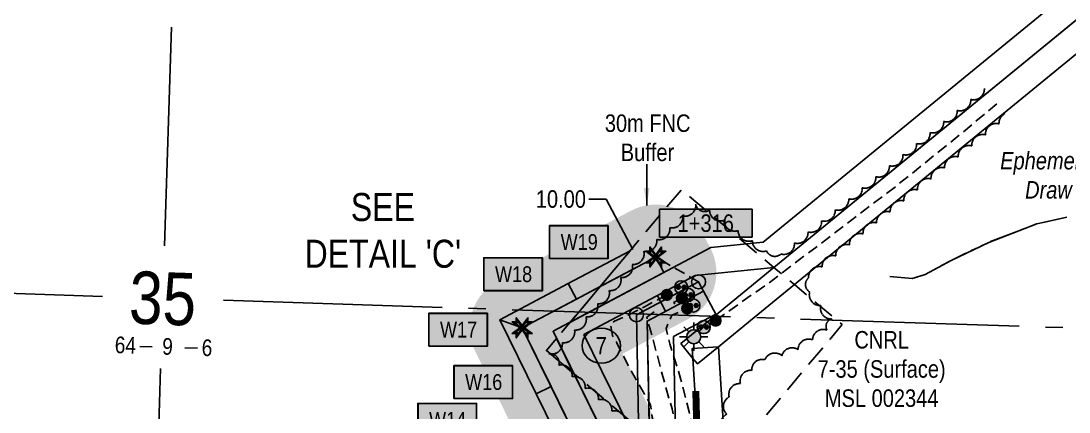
# Model space of a CAD drawing. Extents: x 351064 to 358960, y 6048061 to 6054858.
# Drawn here: x 354730 to 355329, y 6050491 to 6050714 of the extents above; entities that cross this region are included whole.
import ezdxf
from ezdxf.enums import TextEntityAlignment as Align

# ---------------------------------------------------------------- set-up
doc = ezdxf.new("R2010")
doc.units = 0
doc.header["$LTSCALE"] = 5
doc.header["$PDSIZE"] = 0.5
for name, pattern in [('0', [1, 1, 0]), ('foc-ACCESSROAD', [3.75, 2.5, -1.25]), ('foc-QUARTERLINE', [33, 25, -3, 2, -3]), ('foc-TIELINE', [1.875, 1.25, -0.625]), ('foc-TOPO-ephemeral', [6.25, 3.125, -0.625, 0.625, -0.625, 0.625, -0.625]), ('UG_PIPE', [1.875, 1.25, -0.625])]:
    doc.linetypes.add(name, pattern=pattern)
doc.layers.get('Defpoints').update_dxf_attribs({"color": 9})
for name, color, linetype in [('10', 1, 'Continuous'), ('9', 3, 'Continuous'), ('AS-PIPE-UG', 44, 'UG_PIPE'), ('AS-ROADS', 254, 'Continuous'), ('AS-SYMBOL', 7, 'Continuous'), ('C-RW', 13, 'Continuous'), ('C-WS', 13, 'foc-ACCESSROAD'), ('C-WS-S', 8, 'Continuous'), ('CG-NOTES', 7, 'Continuous'), ('DETAIL-T', 7, 'Continuous'), ('L-MON', 1, 'Continuous'), ('L-SECLBL', 7, 'Continuous'), ('L-SECQ', 8, 'foc-QUARTERLINE'), ('L-TIE', 7, 'foc-TIELINE'), ('P-BUFFER-H 30m', 51, 'Continuous'), ('P-BUFFER-T', 40, 'Continuous'), ('P-ELEVATION', 7, 'Continuous'), ('P-PROPOSED', 10, 'Continuous'), ('P-PROPOSED-H', 21, 'Continuous'), ('P-TEMP-BLOCKS', 250, 'Continuous'), ('P-TEMP-BLUE', 146, 'Continuous'), ('P-TXT', 4, 'Continuous'), ('T-BUSH', 110, '0'), ('T-DRAW', 143, 'foc-TOPO-ephemeral'), ('T-WATER-T', 170, 'Continuous')]:
    doc.layers.add(name, color=color, linetype=linetype)
doc.layers.add('C-RW-T', color=13, linetype='Continuous', lineweight=9)
doc.layers.add('C-WS-T', color=13, linetype='Continuous', lineweight=9)
doc.layers.add('P-EXISTINGCUT', color=125, linetype='Continuous', plot=False)
doc.layers.add('P-EXISTINGDISPO', color=175, linetype='Continuous', plot=False)
doc.layers.add('P-TEMP-BLUE-H', color=7, linetype='Continuous', true_color=0x99e6ff)
doc.styles.add('80', font='ARIALN.TTF', dxfattribs={"height": 10})
doc.styles.add('80CG', font='ARIALN.TTF', dxfattribs={"height": 10})
doc.styles.add('80L', font='ARIALN.TTF', dxfattribs={"height": 10})
doc.styles.add('foc-LtypeFont', font='ARIALN.TTF', dxfattribs={"height": 7.349999999999999})
doc.styles.add('Legend', font='ARIALN.TTF')
doc.styles.add('SIMPLEX', font='ARIALN.TTF')
doc.linetypes.add('foc-TOPO-flowdirection-NOLINE', pattern='A,0,[">",foc-LtypeFont,S=0.3,R=0,X=0,Y=-0.945],-20,[">",foc-LtypeFont,S=0.3,R=0,X=0,Y=-0.945],0', length=20)
doc.dimstyles.new('Compass 5 000', dxfattribs={"dimscale": 5, "dimtxt": 9, "dimasz": 2, "dimexe": 0.2, "dimexo": 0.0625, "dimgap": 0.5, "dimtad": 0, "dimtih": 1, "dimtoh": 1, "dimzin": 0, "dimdsep": 46, "dimtxsty": '80CG', "dimcen": 0.1, "dimse1": 1, "dimse2": 1, "dimclrd": 256, "dimclrt": 256, "dimaunit": 1, "dimadec": 4, "dimazin": 0, "dimtfac": 0.06, "dimtofl": 0, "dimtmove": 0, "dimatfit": 1, "dimfxl": 0.2, "dimtolj": 1, "dimtzin": 0, "dimlwd": -1, "dimarcsym": 0})

# ---------------------------------------------------------------- blocks, each defined once
blk = doc.blocks.new('L-SECLBL')
at = {"layer": '9', "color": 7}
for p, q in [((-5.082139060913505, -27.83004804289613), (-12.28857354467345, -27.83004804289613)), ((20.70431141927111, -27.83004804289613), (13.49787693551116, -27.83004804289613))]:
    blk.add_line(p, q, dxfattribs=at)
at = {"layer": '10', "color": 2, "style": 'SIMPLEX'}
blk.add_attdef('SEC', text='', height=30, dxfattribs=at).set_placement((0, 0), align=Align.MIDDLE)
at = {"layer": '10', "color": 5, "style": '80L'}
blk.add_attdef('TWP', text='', height=9.5, dxfattribs=at).set_placement((-14.43410290347765, -27.36845155570791), align=Align.MIDDLE_RIGHT)
blk.add_attdef('RGE', text='', height=9.5, dxfattribs=at).set_placement((3.622123863462547, -27.36845155570791), align=Align.MIDDLE_CENTER)
blk.add_attdef('MER', text='', height=9.5, dxfattribs=at).set_placement((23.16775162027989, -27.36845155570791), align=Align.MIDDLE_LEFT)
blk = doc.blocks.new('*D444')
at = {"layer": 'C-RW-T', "transparency": 16777216}
for p, q in [((355329.2591582397, 6050769.152472596), (355319.2591582397, 6050769.152472597)), ((355351.1006023809, 6050742.451513338), (355329.2591582397, 6050769.152472596)), ((355373.2561028725, 6050715.366623158), (355379.5876480672, 6050707.626368933))]:
    blk.add_line(p, q, dxfattribs=at)
for points in [[(355352.3906447515, 6050743.50677087), (355349.8105600104, 6050741.396255806), (355357.4321475755, 6050734.711259114)], [(355374.5461452431, 6050716.421880689), (355371.966060502, 6050714.311365625), (355366.9245576784, 6050723.106877381)]]:
    blk.add_solid(points, dxfattribs=at)
at = {"layer": 'Defpoints', "color": 0, "transparency": 16777216}
for p in [(355450.2800371931, 6050810.661039613), (355459.772447296, 6050799.056657881), (355366.9245576784, 6050723.106877381)]:
    blk.add_point(p, dxfattribs=at)
at = {"layer": 'C-RW-T', "transparency": 16777216, "insert": (355280.1732100807, 6050769.152472595), "char_height": 10, "attachment_point": 5, "style": '80CG'}
blk.add_mtext('\\A1;CNRL\\P15.00 P/L R/W\\PPlan 022 2073\\PPLA 002731', dxfattribs=at)
blk = doc.blocks.new('RISER')
h = blk.add_hatch(color=255)
h.dxf.hatch_style = 1
edge = h.paths.add_edge_path()
edge.add_arc((0, 0), 0.7000000000000001, 0, 360)
blk.add_hatch(color=13).paths.add_polyline_path([(0.5809894393423747, -0.1498374831999172), (-0.5809055220925075, -0.1501624933266612, 0.7745966773228882)])
at = {"color": 13}
blk.add_line((-0.5809055220925075, -0.1501624933266612), (0.5809894393423747, -0.1498374831996898), dxfattribs=at)
blk.add_circle((0, 0), 0.6000000000000001, dxfattribs=at)
blk = doc.blocks.new('PIG')
h = blk.add_hatch(color=255)
h.dxf.hatch_style = 1
edge = h.paths.add_edge_path()
edge.add_arc((0, 0), 0.85, 0, 360)
at = {"layer": 'AS-SYMBOL'}
h = blk.add_hatch(color=13, dxfattribs=at)
h.dxf.hatch_style = 1
h.paths.add_polyline_path([(-0.1007441909823683, 0.004742452807931841, 1), (-0.5507441909794579, 0.004742452807931841, 1)])
h = blk.add_hatch(color=13, dxfattribs=at)
h.dxf.hatch_style = 1
h.paths.add_polyline_path([(0.1007441909823683, 0.004742452807931841, 1), (0.5507441909794579, 0.004742452807931841, 1)])
at = {"layer": 'AS-SYMBOL', "color": 13}
for centre, radius in [((0, 0), 0.75), ((-0.3257441909809131, 0.004742452807931841), 0.225), ((0.3257441909809131, 0.004742452807931841), 0.225)]:
    blk.add_circle(centre, radius, dxfattribs=at)
blk = doc.blocks.new('GAS')
h = blk.add_hatch(color=255)
h.dxf.hatch_style = 1
edge = h.paths.add_edge_path()
edge.add_arc((0, 0), 0.9, 0, 360)
for p, q in [((0, 0.8077887887338874), (0, 1.615577579286764)), ((-0.8077887898725749, 0), (-1.615577579628734, 0)), ((-0.5711929310346023, 0.5711929297831376), (-1.142385862069204, 1.142385861385264)), ((0.5711929310309642, 0.5711929297831376), (1.142385862065566, 1.142385861385264)), ((1.615577579625096, 0), (0.8077887898689368, 0)), ((-0.5711929310346023, -0.5711929316021271), (-1.142385862069204, -1.142385863204253)), ((0, -0.8077887905528768), (0, -1.615577581105753)), ((1.142385862065566, -1.142385863204253), (0.5711929310309642, -0.5711929316021271))]:
    blk.add_line(p, q)
blk.add_circle((0, 0), 0.8000000000000003)
blk = doc.blocks.new('TEMP')
h = blk.add_hatch(color=255)
h.dxf.hatch_style = 1
h.paths.add_polyline_path([(-5.274161e-10, 0.2514284397220763), (-0.6656854269836912, 1.152061669657268), (-0.6656854269836914, 0.6656854303339061), (-1.152061663105632, 0.6656854303339061), (-0.2514284404497629, 5.273253e-10), (-1.152061661774314, -0.665685419564579), (-0.6656854224511335, -0.6656854195645793), (-0.6656854224511335, -1.152061655686338), (-5.273251e-10, -0.2514284436956587), (0.6656854183820542, -1.152061663420681), (0.6656854183820542, -0.6656854208922597), (1.152061656810019, -0.6656854053035205), (0.2514284429676993, 5.273253e-10), (1.152061671303363, 0.6656854258011663), (0.6656854287749412, 0.6656854258011663), (0.6656854131859291, 1.15206166422904)])
h.paths.add_polyline_path([(0.5656854229146121, 0.8485281473411305), (0.5656854319800914, 0.5656854258011663), (0.8485281444547581, 0.5656854258011663), (0.0831890339399251, 0), (0.8485281399220186, -0.5656854150320215), (0.5656854183820542, -0.5656854240973189), (0.5656854183820542, -0.8485281365719859), (0, -0.08318903609469999), (-0.5656854224511337, -0.8485281320390644), (-0.5656854224511337, -0.5656854195645792), (-0.8485281349258001, -0.5656854195645794), (-0.0831890328488955, 0), (-0.8485281394583584, 0.5656854303339058), (-0.5656854269836913, 0.5656854303339061), (-0.5656854269836913, 0.8485281428085727), (0, 0.0831890306941206)], flags=16)
h = blk.add_hatch(color=1)
h.dxf.hatch_style = 1
h.paths.add_polyline_path([(0, 0.0831890306941205), (-0.5656854269836911, 0.8485281428085727), (-0.5656854269836912, 0.5656854303339061), (-0.8485281394583578, 0.5656854303339061), (-0.0831890328488953, -1e-16), (-0.8485281349258001, -0.5656854195645793), (-0.5656854224511337, -0.5656854195645793), (-0.5656854224511337, -0.848528132039064), (0, -0.08318903609469999), (0.5656854183820542, -0.8485281365719856), (0.5656854183820542, -0.5656854240973191), (0.8485281399220184, -0.5656854150320213), (0.0831890339399251, -1e-16), (0.8485281444547581, 0.5656854258011663), (0.5656854319800914, 0.5656854258011663), (0.5656854229146121, 0.8485281473411308)])
at = {"color": 1}
for p, q in [((-0.0831890328488953, 0), (0.0831890339399252, 0)), ((0, 0.0831890306941205), (0, -0.08318903609469999))]:
    blk.add_line(p, q, dxfattribs=at)
at = {"color": 255, "flags": 128}
blk.add_lwpolyline([(-0.251428440449763, 5.27325e-10), (-1.152061663105632, 0.6656854303339061), (-0.6656854269836914, 0.6656854303339061), (-0.6656854269836914, 1.152061669657268), (-5.274159999999999e-10, 0.2514284397220763), (0.6656854131859291, 1.15206166422904), (0.6656854287749412, 0.6656854258011663), (1.152061671303363, 0.6656854258011663), (0.2514284429676991, 5.27325e-10), (1.152061656810019, -0.6656854053035204), (0.6656854183820542, -0.6656854208922596), (0.6656854183820542, -1.152061663420681), (-5.27325e-10, -0.2514284436956586), (-0.6656854224511335, -1.152061655686338), (-0.6656854224511335, -0.6656854195645793), (-1.152061661774314, -0.6656854195645793)], close=True, dxfattribs=at)
at = {"color": 1, "flags": 128}
blk.add_lwpolyline([(-0.0831890328488953, 0), (-0.8485281394583578, 0.5656854303339061), (-0.5656854269836913, 0.5656854303339061), (-0.5656854269836913, 0.8485281428085727), (0, 0.0831890306941205), (0.5656854229146121, 0.8485281473411305), (0.5656854319800914, 0.5656854258011663), (0.8485281444547581, 0.5656854258011663), (0.0831890339399252, 0), (0.8485281399220184, -0.5656854150320214), (0.5656854183820542, -0.5656854240973189), (0.5656854183820542, -0.8485281365719856), (0, -0.08318903609469999), (-0.5656854224511335, -0.848528132039064), (-0.5656854224511335, -0.5656854195645792), (-0.8485281349258001, -0.5656854195645792)], close=True, dxfattribs=at)
blk = doc.blocks.new('fdia')
at = {"color": 255, "const_width": 1}
blk.add_lwpolyline([(-0.5, 0, 1), (0.5, 0, 1)], format="xyb", close=True, dxfattribs=at)
blk = doc.blocks.new('Fdiaa')
blk.add_blockref('fdia', (0, 0))
blk = doc.blocks.new('fdib')
at = {"color": 1, "const_width": 1.6}
blk.add_lwpolyline([(-0.3999999999996362, 0, 0.9999999999999998), (0.3999999999996362, 0, 1)], format="xyb", close=True, dxfattribs=at)
at = {"color": 1}
blk.add_circle((0, 0), 0.8, dxfattribs=at)
blk = doc.blocks.new('Fdibb')
blk.add_blockref('fdib', (0, 0))
blk = doc.blocks.new('fdicc')
for name in ['Fdibb', 'Fdiaa']:
    blk.add_blockref(name, (0, 0))
blk = doc.blocks.new('FDI')
blk.add_blockref('fdicc', (0, 0))
blk = doc.blocks.new('Temp_Area5')
at = {"true_color": 0x99e6ff}
h = blk.add_hatch(color=141, dxfattribs=at)
h.dxf.hatch_style = 1
h.paths.add_polyline_path([(-16.82711371331243, -9.436567862801894), (16.33187767662457, -9.436567862801894), (16.33187767662457, 9.053714016554295), (-16.82711371331243, 9.053714016554295)])
at = {"color": 250}
for points in [[(-17.02711371331247, -9.636567862801712), (16.53187767662462, -9.636567862801712), (16.53187767662462, 9.253714016554113), (-17.02711371331247, 9.253714016554113)], [(-16.92711371331245, -9.536567862801803), (16.43187767662459, -9.536567862801803), (16.43187767662459, 9.153714016554204), (-16.92711371331245, 9.153714016554204)]]:
    blk.add_lwpolyline(points, close=True, dxfattribs=at)
at = {"color": 250, "style": '80L'}
blk.add_attdef('TEMPORARY', text='', height=9, dxfattribs=at).set_placement((0.001048257894581184, -0.1484938545327168), align=Align.MIDDLE_CENTER)
blk = doc.blocks.new('*D463')
at = {"layer": 'Defpoints', "color": 0, "transparency": 16777216}
for p in [(355083.2281178473, 6050574.491407461), (355084.5159255099, 6050575.173027684), (355087.904610944, 6050565.655954167)]:
    blk.add_point(p, dxfattribs=at)
at = {"layer": 'P-TXT', "transparency": 16777216}
for p, q in [((355064.649881172, 6050612.706603217), (355054.6498811725, 6050612.706603217)), ((355079.8379076589, 6050584.011361746), (355064.649881172, 6050612.706603217)), ((355093.8704364575, 6050557.499240329), (355098.548454308, 6050548.660906266))]:
    blk.add_line(p, q, dxfattribs=at)
for points in [[(355081.3109633359, 6050584.791031388), (355078.3648519819, 6050583.231692104), (355084.5159255099, 6050575.173027684)], [(355095.3434921345, 6050558.27890997), (355092.3973807804, 6050556.719570687), (355089.1924186065, 6050566.337574391)]]:
    blk.add_solid(points, dxfattribs=at)
at = {"layer": 'P-TXT', "transparency": 16777216, "insert": (355038.7119548409, 6050612.706603217), "char_height": 10, "attachment_point": 5, "style": '80CG'}
blk.add_mtext('\\A1;10.00', dxfattribs=at)
blk = doc.blocks.new('*U542')
h = blk.add_hatch(color=111)
h.dxf.hatch_style = 1
h.paths.add_polyline_path([(-26.5, 8), (26.50000000000001, 7.999999999999999), (26.50000000000001, -8.000000000000004), (-26.5, -8)])
for p, q in [((-26.5, -8), (-26.5, 8)), ((-26.5, 8), (26.50000000000001, 7.999999999999999)), ((26.50000000000001, -8.000000000000004), (26.50000000000001, 7.999999999999999)), ((-26.5, -8), (26.50000000000001, -8.000000000000004))]:
    blk.add_line(p, q)
at = {"layer": 'P-ELEVATION', "color": 7, "flags": 128}
blk.add_lwpolyline([(0, 0, 10, 0, 0), (-26.24281966506533, -23.7700562208538, 0, 0, 0)], format="xyseb", dxfattribs=at)
at = {"layer": 'P-ELEVATION', "style": 'Legend'}
blk.add_attdef('STATION', text='', height=10, dxfattribs=at).set_placement((0, 0), align=Align.MIDDLE_CENTER)
blk = doc.blocks.new('*U563')
at = {"layer": 'P-ELEVATION'}
h = blk.add_hatch(color=111, dxfattribs=at)
h.dxf.hatch_style = 1
edge = h.paths.add_edge_path()
edge.add_ellipse((0, 0), major_axis=(-10.94338366431845, 0), ratio=0.9137941524069553, start_angle=0, end_angle=360)
at = {"layer": 'P-ELEVATION', "color": 7, "flags": 128}
blk.add_lwpolyline([(0, 0, 5, 0, 0), (-36.42184594346304, 9.256764602764463, 0, 0, 0)], format="xyseb", dxfattribs=at)
at = {"layer": 'P-ELEVATION', "color": 7}
blk.add_ellipse((0, 0), major_axis=(-10.94338366431845, 0), ratio=0.9137941524069553, dxfattribs=at)
at = {"layer": 'P-ELEVATION', "style": '80'}
blk.add_attdef('BEND', text='', height=10, dxfattribs=at).set_placement((0, 0), align=Align.MIDDLE_CENTER)

msp = doc.modelspace()

# ---------------------------------------------------------------- hatches: boundary and pattern name
at = {"layer": 'P-BUFFER-H 30m'}
h = msp.add_hatch(color=256, dxfattribs=at)
h.dxf.hatch_style = 1
edge = h.paths.add_edge_path()
edge.add_line((354366.0784674435, 6050297.259730619), (354393.9907979781, 6050348.637061934))
edge.add_line((354393.9907979781, 6050348.637061934), (354376.7587885985, 6050407.875535362))
edge.add_line((354376.7587885985, 6050407.875535362), (354321.6844185235, 6050433.109289045))
edge.add_arc((354334.1764402683, 6050460.373969426), 29.99022179975869, 240.3860455423326, 245.3838860481364, ccw=False)
edge.add_line((354319.3566636466, 6050434.301232238), (354188.0856694842, 6050508.915830519))
edge.add_arc((354202.9054461118, 6050534.988567704), 29.99022180018702, 150.3860455290053, 240.386045530027, ccw=False)
edge.add_line((354176.8327089266, 6050549.808344333), (354181.7726344693, 6050558.499256727))
edge.add_arc((354207.8453716546, 6050543.679480099), 29.99022180047465, 60.3860455313897, 150.3860455290603, ccw=False)
edge.add_line((354222.6651482819, 6050569.752217285), (354352.4189850985, 6050495.999973149))
edge.add_line((354352.4189850985, 6050495.999973149), (354422.5369116315, 6050463.873623191))
edge.add_arc((354410.0448898815, 6050436.608942812), 29.9902217993765, 16.21930099486309, 65.38388603691533, ccw=False)
edge.add_line((354438.8414903149, 6050444.985649031), (354465.7788126495, 6050352.383224189))
edge.add_arc((354436.9822122158, 6050344.00651797), 29.99022180021363, -28.51439502806369, 16.219300996416223, ccw=False)
edge.add_line((354463.3345362363, 6050329.68979969), (354448.6792766541, 6050302.714333558))
edge.add_line((354448.6792766541, 6050302.714333558), (354488.7062264596, 6050279.962187931))
edge.add_line((354488.7062264596, 6050279.962187931), (354591.7150268982, 6050223.094007874))
edge.add_line((354591.7150268982, 6050223.094007874), (354953.3599339997, 6050443.304880449))
edge.add_arc((354968.9573506859, 6050417.689767796), 29.99022179825414, 115.94614873197861, 121.3378463431929, ccw=False)
edge.add_line((354955.8358431152, 6050444.657145172), (354992.2438965922, 6050462.372199279))
edge.add_line((354992.2438965922, 6050462.372199279), (355014.3509977455, 6050475.797816345))
edge.add_line((355014.3509977455, 6050475.797816345), (354989.6691888587, 6050525.979319138))
edge.add_arc((355016.5804076283, 6050539.215621791), 29.99022179977544, 117.891699999877, 206.1902999987589, ccw=False)
edge.add_line((355002.5509283378, 6050565.721981677), (355078.9353084548, 6050606.151262935))
edge.add_arc((355092.9647877456, 6050579.644903049), 29.9902217996899, 27.891700001357094, 117.89170000027019, ccw=False)
edge.add_line((355119.4711476318, 6050593.67438234), (355124.1476407295, 6050584.838929043))
edge.add_arc((355097.6412808437, 6050570.809449751), 29.99022179988341, -62.108300001990415, 27.891700003345818, ccw=False)
edge.add_line((355111.6707601331, 6050544.303089865), (355074.0136713164, 6050524.371671521))
edge.add_line((355074.0136713164, 6050524.371671521), (355099.7968287008, 6050471.950976172))
edge.add_arc((355072.885609931, 6050458.714673518), 29.99022180023872, -58.729738381030415, 26.190300000306422, ccw=False)
edge.add_line((355088.4528008027, 6050433.081180351), (355029.3741256183, 6050397.202768968))
edge.add_arc((355013.8069347504, 6050422.836262138), 29.99022179931337, 295.94614872792164, 301.2702616108492, ccw=False)
edge.add_line((355026.9284423197, 6050395.868884759), (354990.5442986268, 6050378.165464425))
edge.add_line((354990.5442986268, 6050378.165464425), (354618.6228891142, 6050151.697079251))
edge.add_arc((354603.0254724261, 6050177.312191905), 29.99022180004861, 270.0459658272772, 301.3378463454019, ccw=False)
edge.add_line((354603.0495322298, 6050147.321979756), (354581.6200598025, 6050147.304787851))
edge.add_arc((354581.5960000009, 6050177.295), 29.99022180003485, 241.09818087926982, 270.04596582327383, ccw=False)
edge.add_line((354567.1014205434, 6050151.040084842), (354452.3064205434, 6050214.415084861))
edge.add_arc((354466.8010000393, 6050240.670000026), 29.99022182431885, 240.38552595825, 241.0981808210357, ccw=False)
edge.add_line((354451.9809869666, 6050214.59739721), (354377.6107784309, 6050256.870409529))
edge.add_arc((354392.4307914642, 6050282.943012339), 29.99022179998624, 151.4856049720956, 240.3855260184256, ccw=False)
at = {"layer": 'P-PROPOSED-H'}
h = msp.add_hatch(color=256, dxfattribs=at)
h.dxf.hatch_style = 1
h.paths.add_polyline_path([(354392.4307914643, 6050282.943012339), (354426.2343586564, 6050345.164153963), (354401.7233645606, 6050429.425590949), (354334.1764402741, 6050460.373969424), (354202.9054461117, 6050534.988567704), (354207.8453716544, 6050543.6794801), (354338.7370764803, 6050469.280470354), (354410.0448898812, 6050436.608942812), (354436.9822122158, 6050344.006517971), (354408.2825885818, 6050291.18004151), (354474.048289728, 6050253.7974576), (354585.4937494534, 6050192.271641911), (354598.8052524698, 6050192.298742142), (354968.9573506866, 6050417.689767795), (355006.6192553615, 6050436.014907848), (355053.3740725355, 6050464.409054461), (355016.5804076284, 6050539.215621791), (355092.9647877454, 6050579.644903048), (355097.641280843, 6050570.809449752), (355034.2534798963, 6050537.259092614), (355072.885609931, 6050458.714673519), (355013.8069347466, 6050422.836262137), (354976.153, 6050404.515000005), (354603.0254724273, 6050177.312191905), (354581.596, 6050177.295), (354466.801, 6050240.67000002)])
at = {"layer": 'P-TEMP-BLUE-H'}
h = msp.add_hatch(color=256, dxfattribs=at)
h.dxf.hatch_style = 1
h.paths.add_polyline_path([(355042.9572756918, 6050564.487224343), (355078.2708977642, 6050583.178275537), (355069.0032913972, 6050572.125259602), (355061.2235715868, 6050562.844680888), (355047.6337687887, 6050555.651771045)])
h = msp.add_hatch(color=256, dxfattribs=at)
h.dxf.hatch_style = 1
h.paths.add_polyline_path([(355047.6337687887, 6050555.651771045), (355016.5804076284, 6050539.215621791), (355003.7689780008, 6050543.745356608), (355042.9572756918, 6050564.487224343)])
h = msp.add_hatch(color=256, dxfattribs=at)
h.dxf.hatch_style = 1
h.paths.add_polyline_path([(355016.5804076284, 6050539.215621791), (355033.1020972063, 6050505.624760784), (355024.5802112622, 6050501.433264944), (355003.7689780008, 6050543.745356608)])
h = msp.add_hatch(color=256, dxfattribs=at)
h.dxf.hatch_style = 1
h.paths.add_polyline_path([(355024.5802112622, 6050501.433264944), (355040.7952905392, 6050468.465784732), (355053.3740725355, 6050464.409054461), (355033.1020972063, 6050505.624760784)])

# ---------------------------------------------------------------- linework, layer by layer
at = {"layer": 'AS-PIPE-UG', "flags": 128}
for points in [[(355127.18, 6050543.286000057), (355141.497, 6050553.541000057), (355157.2459999964, 6050564.522), (355195.6099999964, 6050593.640000063), (355230.258, 6050620.029000057), (355264.0839999964, 6050647.324000063), (355288.0289277716, 6050667.169349823)], [(355099.2099999978, 6050558.021000003), (355086.5219999978, 6050551.18), (355077.206, 6050546.472000035), (355069.294, 6050542.987), (355067.0949999978, 6050541.378000035), (355068.2369999974, 6050534.888000036), (355070.6629999978, 6050530.708000035), (355073.866, 6050524.039), (355078.9109999978, 6050514.605000007), (355086.4679999974, 6050501.369000035), (355090.0019999978, 6050495.266000042), (355091.3579999996, 6050485.696000041), (355092.523, 6050473.778), (355090.344, 6050468.464), (355086.2339999995, 6050460.151), (355076.485, 6050452.60400001), (355037.139, 6050429.667), (354985.4299999994, 6050399.38900001), (354946.534, 6050377.960000009), (354794.857, 6050288.24700001), (354733.483, 6050251.028000009), (354680.802, 6050218.028000009), (354629.6339999994, 6050185.814), (354614.3269999994, 6050175.856000009), (354597.292, 6050166.732000009), (354570.2389999994, 6050155.809)], [(355104.1139999965, 6050552.852000006), (355103.169, 6050553.744000057), (355107.805, 6050556.081000064), (355110.834, 6050550.202), (355110.834, 6050550.202), (355108.3669999965, 6050548.994000057), (355102.1699999996, 6050546.366), (355098.877, 6050538.825000057), (355101.017, 6050530.017000057), (355107.1719999965, 6050510.198000057), (355112.0669999981, 6050491.177000063), (355114.439, 6050480.145), (355117.437, 6050464.895000063), (355120.1609999965, 6050450.215000063), (355122.5929999964, 6050427.789), (355133.3919999996, 6050387.353000057), (355142.6159999964, 6050368.291000057), (355151.12, 6050349.900000064), (355155.633, 6050340.249000063), (355158.3699999964, 6050325.083), (355157.6509999996, 6050310.047000057), (355156.803, 6050290.442000057), (355154.1892847146, 6050261.756338976)], [(354092.9489999994, 6050442.316000009), (354157.2779999994, 6050406.569000009), (354196.629, 6050383.517), (354252.629, 6050352.691), (354321.91, 6050314.057), (354397.968, 6050273.003), (354458.205, 6050238.12), (354513.593, 6050205.91), (354561.103, 6050179.173), (354590.763, 6050163.081), (354599.329, 6050162.086000009), (354605.3609999994, 6050161.814), (354610.359, 6050163.25), (354616.799, 6050166.575000009), (355068.689, 6050437.083000035), (355092.502, 6050452.114000042), (355101.3089999978, 6050457.607000035), (355108.1199999974, 6050462.037000035), (355108.619, 6050466.353000036), (355106.9959999978, 6050470.816000006), (355105.5969999978, 6050478.010000006), (355102.3749999978, 6050492.906000036), (355098.257, 6050506.650000042), (355093.874, 6050523.220000035), (355090.8599999978, 6050534.539), (355089.502, 6050539.047000042), (355088.4929999978, 6050541.994000006), (355087.8689999978, 6050545.345000042), (355092.0239999978, 6050548.439000007)]]:
    msp.add_lwpolyline(points, dxfattribs=at)
at = {"layer": 'AS-ROADS', "const_width": 3.998696240000001, "flags": 128}
msp.add_lwpolyline([(355115.862, 6050503.113), (355116.667, 6050473.195000004), (355114.794, 6050464.721), (355109.687, 6050456.314000004), (355098.376, 6050447.113), (355052.991, 6050419.545), (354607.5427482584, 6050147.433002763)], dxfattribs=at)
at = {"layer": 'C-RW', "flags": 128}
for points in [[(355731.422879973, 6051053.375566503), (355700.8443203319, 6051035.488848319), (355522.7054785426, 6050889.59358346), (355154.4258718292, 6050588.162993763), (355124.4626097951, 6050585.005638165), (355034.2534798963, 6050537.259092614), (355093.8339300018, 6050416.123865574), (355135.420664039, 6050416.123865574), (355136.5439999996, 6050398.164999995), (355163.9080000012, 6050330.142999999), (355152.5549999988, 6050148.293), (355197.4120000006, 6049821.954000008), (355492.3118162109, 6049649.083939695)], [(355523.6992047653, 6049648.066100089), (355211.2758957868, 6049831.208419274), (355167.6140823045, 6050148.852322115), (355179.0851326488, 6050332.593228066), (355151.3586505844, 6050401.516293499), (355149.5069968808, 6050431.118835473), (355103.169237904, 6050431.118835474), (355051.9263859841, 6050535.302581823), (355115.5753279423, 6050568.991157578), (355160.4548047628, 6050573.720297818), (355532.2029532916, 6050877.98982995), (355709.433160166, 6051023.140924166), (355730.8606333377, 6051035.674777246)], [(355730.2868435326, 6051017.610583031), (355718.6096386551, 6051010.7843541), (355658.5408731867, 6050961.649383628), (355627.5540623862, 6050936.301181875), (355542.205365148, 6050866.486968162), (355172.239257157, 6050563.853868096), (355149.246366974, 6050545.040211889), (355128.8315407715, 6050528.348522592), (355116.8403260309, 6050518.53996075), (355114.2228213856, 6050521.73939122), (355107.3472048166, 6050530.146040006), (355126.471478035, 6050545.779609703), (355160.544856485, 6050573.656116201), (355628.1864004785, 6050956.189393789), (355659.1735204029, 6050981.536783085), (355709.433160166, 6051023.140924166), (355730.8599697449, 6051035.653885841)], [(354568.4839753731, 6050144.576641137), (354984.7644381747, 6050398.181301367), (355079.548309776, 6050455.743437415), (355089.6778005169, 6050461.895065469), (355089.4311467186, 6050473.744234322), (355087.9876928034, 6050543.087294461), (355120.2438490474, 6050560.159703252), (355117.438, 6050565.461), (355081.914, 6050546.659), (355083.365, 6050475.252), (355075.063, 6050460.037), (354981.651, 6050403.308000006), (354976.153, 6050404.515000005), (354573.1636237548, 6050159.128875557), (354365.3398607021, 6050273.861563616), (354094.2680260786, 6050426.624890164), (354014.1104306761, 6050471.750972345), (354007.8262803852, 6050475.288661947), (353984.5076982611, 6050489.781345625), (353906.05674192, 6050538.537935411)], [(353906.3313314321, 6050547.097989496), (354020.9751553418, 6050476.82980305), (354112.4485610718, 6050424.840376006), (354459.3909934827, 6050227.633698596), (354577.7347171793, 6050162.265561729), (354626.5042337701, 6050162.364849198), (354992.5659604896, 6050385.375458932), (355104.8495566149, 6050453.565140349), (355103.1719248117, 6050534.158030619), (355127.2584716658, 6050546.906461368), (355120.2438490474, 6050560.159703252), (355087.9876928034, 6050543.087294461), (355089.6778005169, 6050461.895065469), (354984.7644381747, 6050398.181301367), (354622.2822377207, 6050177.351395805), (354581.586453077, 6050177.268545264), (354466.8010000004, 6050240.670000021), (354119.858, 6050437.877), (354028.6, 6050489.744), (353906.8846300313, 6050564.346521256)], [(355471.5735558388, 6049649.756446192), (355327.2534253127, 6049734.428363426), (355182.824487132, 6049819.173942852), (355182.310486092, 6049822.922641843), (355137.4957318002, 6050147.733671013), (355148.7306800019, 6050327.692741732), (355121.729166538, 6050394.813665123), (355118.918776985, 6050446.969231121), (355118.5861748646, 6050452.265215443), (355114.2228213856, 6050521.73939122), (355113.8662194355, 6050527.411187465), (355128.8315407715, 6050528.348522592), (355133.0151315933, 6050461.725034703), (355136.5439999964, 6050398.165), (355163.908, 6050330.143), (355152.554999996, 6050148.293), (355197.4119999965, 6049821.954000007), (355348.1623464337, 6049733.750386878), (355492.4845052238, 6049649.078339683)]]:
    msp.add_lwpolyline(points, dxfattribs=at)
at = {"layer": 'C-WS', "flags": 128}
msp.add_lwpolyline([(355133.0151315933, 6050461.725034703), (355122.4009131371, 6050449.066553779), (355119.6481932292, 6050451.374992246), (355118.5861748646, 6050452.265215443), (355106.3075827435, 6050462.561219273), (355103.6547807191, 6050464.784661628), (355091.1625337421, 6050475.259275836), (355088.4195082285, 6050477.558812995), (355082.3254186923, 6050482.668708693), (355030.4603630506, 6050526.156889921), (355049.0259526579, 6050548.2939046), (355069.0032913972, 6050572.125259602), (355107.5484417956, 6050618.096154852), (355160.544856485, 6050573.656116201), (355172.239257157, 6050563.853868096), (355196.5004208081, 6050543.507317308), (355199.4891959236, 6050541.008131634), (355133.890168891, 6050462.769078646), (355133.0151315933, 6050461.725034703)], close=True, dxfattribs=at)
at = {"layer": 'L-SECQ', "flags": 128}
for points in [[(354812.0972369661, 6050586.012159), (354836.8198727723, 6051360.0040737)], [(354007.5895667691, 6050582.090962256), (354776.6782400336, 6050557.143125246)], [(354845.9246087532, 6050554.896899025), (355614.6322829324, 6050529.961420963)], [(354785.4582516354, 6049752.025062147), (354809.8624793104, 6050516.048568904)]]:
    msp.add_lwpolyline(points, dxfattribs=at)
at = {"layer": 'L-TIE', "flags": 128}
msp.add_lwpolyline([(355117.438, 6050565.461), (355092.9647877454, 6050579.644903048)], dxfattribs=at)
at = {"layer": 'P-EXISTINGCUT', "flags": 128}
msp.add_lwpolyline([(355016.5804076284, 6050539.215621791), (355092.9647877454, 6050579.644903048)], dxfattribs=at)
at = {"layer": 'P-EXISTINGDISPO', "flags": 128}
for points in [[(355044.175969886, 6050542.510940412), (355097.641280843, 6050570.809449752), (355092.9647877454, 6050579.644903048), (355061.2235715868, 6050562.844680888)], [(355036.2932880217, 6050533.111882919), (355030.4603630506, 6050526.156889921), (355046.209016563, 6050512.951846765), (355036.2932880217, 6050533.111882919)]]:
    msp.add_lwpolyline(points, close=True, dxfattribs=at)
at = {"layer": 'P-PROPOSED', "flags": 128}
msp.add_lwpolyline([(354598.8052524698, 6050192.298742142), (354968.9573506866, 6050417.689767795), (355006.6192553615, 6050436.014907848), (355053.3740725355, 6050464.409054461), (355016.5804076284, 6050539.215621791), (355092.9647877454, 6050579.644903048), (355097.641280843, 6050570.809449752), (355034.2534798963, 6050537.259092614), (355072.885609931, 6050458.714673519), (355013.8069347466, 6050422.836262137), (354976.153, 6050404.515000005), (354603.0254724273, 6050177.312191905)], dxfattribs=at)
at = {"layer": 'P-TEMP-BLOCKS', "flags": 128}
msp.add_lwpolyline([(355029.3621477991, 6050495.395403676, 0, 4.998370300000004, 0), (355008.7571474678, 6050503.997074559, 0, 0, 0)], format="xyseb", dxfattribs=at)
at = {"layer": 'P-TEMP-BLUE', "flags": 128}
for points in [[(355042.9572756918, 6050564.487224343), (355078.2708977642, 6050583.178275537), (355069.0032913972, 6050572.125259602), (355069.0032913972, 6050572.125259602), (355061.2235715868, 6050562.844680888), (355047.6337687887, 6050555.651771045)], [(355047.6337687887, 6050555.651771045), (355016.5804076284, 6050539.215621791), (355003.7689780008, 6050543.745356608), (355042.9572756918, 6050564.487224343)], [(355016.5804076284, 6050539.215621791), (355033.1020972063, 6050505.624760784), (355024.5802112622, 6050501.433264944), (355003.7689780008, 6050543.745356608)], [(355024.5802112622, 6050501.433264944), (355040.7952905392, 6050468.465784732), (355053.3740725355, 6050464.409054461), (355033.1020972063, 6050505.624760784)]]:
    msp.add_lwpolyline(points, close=True, dxfattribs=at)
at = {"layer": 'T-BUSH', "flags": 128}
for points in [[(355280.8127786129, 6050675.991024049, -0.5205670500031211), (355273.0585750449, 6050669.681733314, -0.52056705), (355265.3043714768, 6050663.372442568, -0.52056705), (355257.5501679084, 6050657.063151828, -0.52056705), (355249.7959643407, 6050650.753861086, -0.52056705), (355242.0417607727, 6050644.444570347, -0.52056705), (355234.2875572046, 6050638.135279612, -0.52056705), (355226.5333536362, 6050631.825988865, -0.52056705), (355218.7791500685, 6050625.51669813, -0.52056705), (355211.0249465005, 6050619.207407384, -0.52056705), (355203.2707429324, 6050612.898116649, -0.52056705), (355195.516539364, 6050606.588825903, -0.52056705), (355187.7623357964, 6050600.279535162, -0.52056705), (355180.0081322283, 6050593.970244422, -0.52056705), (355172.2539286602, 6050587.660953681, -0.52056705), (355164.4997250922, 6050581.351662947, -0.52056705), (355156.3147789703, 6050583.156869926, -0.52056705), (355148.1788627907, 6050588.965629738, -0.52056705), (355140.0429466107, 6050594.774389548, -0.52056705), (355131.9070304314, 6050600.58314936, -0.52056705), (355123.7711142519, 6050606.39190917, -0.52056705), (355115.7741161979, 6050609.816762369, -0.52056705), (355108.3679687295, 6050603.102315081, -0.52056705), (355100.9618212611, 6050596.387867806, -0.52056705), (355093.5556737923, 6050589.673420517, -0.52056705), (355086.1629306783, 6050582.94575619, -0.52056705), (355079.5533631865, 6050575.445860179, -0.52056705), (355072.9437956943, 6050567.945964167, -0.52056705), (355066.3342282022, 6050560.446068155, -0.52056705), (355059.7246607101, 6050552.946172143, -0.52056705), (355053.1150932176, 6050545.446276131, -0.52056705), (355046.5055257258, 6050537.946380119, -0.52056705), (355039.6134537567, 6050530.739748294, -0.52056705), (355031.8718471143, 6050524.415007254, -0.52056705), (355037.6115924121, 6050517.838282354, -0.52056705), (355045.1114390949, 6050511.228658888, -0.52056705), (355052.6112857779, 6050504.619035423, -0.52056705), (355060.2177898732, 6050498.132697319, -0.52056705), (355067.8376830459, 6050491.661835657, -0.52056705), (355075.4575762195, 6050485.190974, -0.52056705), (355079.9085461915, 6050477.62294955, -0.52056705), (355076.297197124, 6050468.641370691, -0.52056705), (355070.4862500193, 6050460.735846312, -0.52056705), (355061.9713353681, 6050455.498380216, -0.52056705), (355053.4564207169, 6050450.26091412, -0.52056705), (355044.9415060653, 6050445.023448024, -0.52056705), (355036.4265914141, 6050439.785981928, -0.52056705), (355027.9077053019, 6050434.554997151, -0.52056705), (355019.3750523594, 6050429.346479469, -0.52056705), (355010.8423994168, 6050424.137961792, -0.52056705), (355002.3097464738, 6050418.929444116, -0.52056705), (354993.7770935316, 6050413.720926439, -0.52056705), (354989.5217578625, 6050415.581610221, -0.52056705), (354990.1762764796, 6050425.5569011, -0.52056705), (354985.4734942137, 6050433.242366667, -0.52056705), (354977.8110816656, 6050439.662822763, -0.52056705), (354976.6981121948, 6050449.175096614, -0.52056705), (354976.6105840566, 6050459.171454023, -0.52056705), (354976.4869072227, 6050473.296258445)], [(355189.9010103525, 6050360.909572042, -0.5205670499656768), (355180.4057703988, 6050357.78293983, -0.52056705), (355170.8547357909, 6050355.088196454, -0.52056705), (355161.5008299712, 6050356.814681196, -0.52056705), (355155.7600693599, 6050364.998755861, -0.52056705), (355150.3076454884, 6050373.347367414, -0.52056705), (355146.1820944821, 6050382.453148021, -0.52056705), (355142.0565434793, 6050391.558928514, -0.52056705), (355138.5800071183, 6050400.858387396, -0.52056705), (355137.0405783431, 6050410.735915906, -0.52056705), (355135.5011495712, 6050420.613444417, -0.52056705), (355133.9617207959, 6050430.490972934, -0.52056705), (355132.4222920206, 6050440.368501391, -0.52056705), (355130.8828632431, 6050450.246029949, -0.52056705), (355129.3434344667, 6050460.123558406, -0.52056705), (355130.7308497757, 6050470.01983297, -0.52056705), (355132.143628885, 6050479.91627004, -0.52056705), (355133.5564080011, 6050489.81270701, -0.52056705), (355134.9691871104, 6050499.709144079, -0.52056705), (355141.3617373609, 6050507.337480658, -0.52056705), (355147.9005076304, 6050514.899219465, -0.52056705), (355155.3580431683, 6050520.947431354, -0.52056705), (355165.0839090805, 6050523.258912055, -0.52056705), (355174.2854203105, 6050526.77249567, -0.52056705), (355182.596036894, 6050532.328488997, -0.52056705), (355190.9066534736, 6050537.884482439, -0.52056705), (355193.7185455578, 6050544.24403224, -0.52056705), (355187.3453592546, 6050551.945844158, -0.52056705), (355180.9721729583, 6050559.647656136, -0.52056705), (355180.3498195334, 6050567.715904105, -0.52056705), (355188.1247053458, 6050573.999737355, -0.52056705), (355195.8995911617, 6050580.283570704, -0.52056705), (355203.6744769809, 6050586.567403998, -0.52056705), (355211.4493627967, 6050592.851237311, -0.52056705), (355219.2242486087, 6050599.135070615, -0.52056705), (355226.999134425, 6050605.418903925, -0.52056705), (355234.7740202437, 6050611.702737228, -0.52056705), (355242.54890606, 6050617.986570524, -0.52056705), (355250.323791872, 6050624.270403828, -0.52056705), (355258.0986776883, 6050630.554237077, -0.52056705), (355265.8735635037, 6050636.838070435, -0.52056705), (355273.6484493234, 6050643.121903691, -0.52056705), (355281.4233351353, 6050649.405737048, -0.52056705), (355289.1982209517, 6050655.68957029, -0.3047234951171112), (355292.5957361855, 6050661.586469648, -0.3047234951171112)]]:
    msp.add_lwpolyline(points, format="xyb", dxfattribs=at)
at = {"layer": 'T-DRAW', "flags": 128}
msp.add_lwpolyline([(355226.777956135, 6050568.525629397), (355239.4809781724, 6050567.345984148), (355247.072066504, 6050569.74013917), (355261.8048204551, 6050577.657643495), (355283.283659942, 6050587.996335039), (355310.7234287247, 6050598.59322154), (355328.0465272863, 6050602.381535326)], dxfattribs=at)
at = {"layer": 'T-DRAW', "linetype": 'foc-TOPO-flowdirection-NOLINE', "flags": 128}
msp.add_lwpolyline([(355226.777956135, 6050568.525629397), (355239.4809781724, 6050567.345984148), (355247.072066504, 6050569.74013917), (355261.8048204551, 6050577.657643495), (355283.283659942, 6050587.996335039), (355310.7234287247, 6050598.59322154), (355328.0465272863, 6050602.381535326)], dxfattribs=at)

# ---------------------------------------------------------------- block references
at = {"xscale": 0.99967406, "yscale": 0.99967406, "zscale": 0.99967406}
msp.add_blockref('*U542', (355121.5373003743, 6050598.989485009), dxfattribs=at).add_auto_attribs({'STATION': '1+316'})
at = {"layer": 'AS-SYMBOL', "xscale": 5.000000000000012, "yscale": 5.000000000000012, "zscale": 5.000000000000012}
for name, p in [('PIG', (355107.5299999996, 6050562.359000007)), ('RISER', (355099.324, 6050557.998)), ('RISER', (355107.832, 6050556.109)), ('PIG', (355111.449, 6050557.938000007)), ('RISER', (355110.893, 6050550.202)), ('PIG', (355114.452, 6050551.918)), ('PIG', (355120.383, 6050539.611)), ('RISER', (355127.198, 6050543.290000007))]:
    msp.add_blockref(name, p, dxfattribs=at)
at = {"layer": 'C-WS-S', "xscale": 5.000000000000012, "yscale": 5.000000000000012, "zscale": 5.000000000000012}
msp.add_blockref('GAS', (355114.683, 6050534.089), dxfattribs=at)
at = {"layer": 'CG-NOTES', "xscale": 0.99967406, "yscale": 0.99967406, "zscale": 0.99967406}
msp.add_blockref('*U563', (355061.8269183698, 6050528.983609749), dxfattribs=at).add_auto_attribs({'BEND': '7'})
at = {"layer": 'L-MON'}
for name, p, xscale, yscale, zscale in [('TEMP', (355092.9647877454, 6050579.644903048), 4.998370300000007, 4.998370300000007, 4.998370300000007), ('FDI', (355117.438, 6050565.461), 5.000000000000007, 5.000000000000007, 5.000000000000007), ('FDI', (355081.914, 6050546.659), 5.000000000000007, 5.000000000000007, 5.000000000000007), ('TEMP', (355016.5804076284, 6050539.215621791), 4.998370300000007, 4.998370300000007, 4.998370300000007)]:
    msp.add_blockref(name, p, dxfattribs=dict(at, xscale=xscale, yscale=yscale, zscale=zscale))
at = {"layer": 'L-SECLBL', "color": 2, "rotation": 358.1502858064177}
msp.add_blockref('L-SECLBL', (354811.1394039758, 6050556.025267768), dxfattribs=at).add_auto_attribs({'SEC': '35', 'TWP': '64', 'RGE': '9', 'MER': '6'})
at = {"layer": 'P-TEMP-BLOCKS'}
for p, values in [((355049.2055633634, 6050588.380286126), {'TEMPORARY': 'W19'}), ((355011.6832194683, 6050569.989684252), {'TEMPORARY': 'W18'}), ((354980.2207149685, 6050538.309621227), {'TEMPORARY': 'W17'}), ((354994.5961363851, 6050508.38406542), {'TEMPORARY': 'W16'}), ((354973.971319241, 6050486.784366489), {'TEMPORARY': 'W14'})]:
    msp.add_blockref('Temp_Area5', p, dxfattribs=at).add_auto_attribs(values)

# ---------------------------------------------------------------- texts
at = {"layer": 'C-WS-T', "insert": (355222.0972491195, 6050515.61915232), "char_height": 9.996769999999898, "width": 72.60041697694336, "attachment_point": 5, "style": '80CG'}
msp.add_mtext('\\A1;CNRL\\P7-35 (Surface)\\PMSL 002344', dxfattribs=at)
at = {"layer": 'DETAIL-T', "color": 3, "insert": (354936.9561232456, 6050594.741101023), "char_height": 16.00000000000001, "width": 103.8649686042355, "attachment_point": 5, "style": '80CG'}
msp.add_mtext("SEE\\PDETAIL 'C'", dxfattribs=at)
at = {"layer": 'P-BUFFER-T', "insert": (355063.5642387085, 6050661.10053513), "char_height": 9.9967406, "attachment_point": 1, "style": '80L'}
msp.add_mtext_dynamic_manual_height_columns('\\pi0.28635;30m FNC\\P\\pi9.383;Buffer', width=48.63342428376535, gutter_width=50, heights=[0], dxfattribs=at)
at = {"layer": 'T-WATER-T', "insert": (355294.7022808369, 6050639.68342127), "char_height": 9.99676999999991, "attachment_point": 1, "style": '80L'}
msp.add_mtext_dynamic_manual_height_columns('\\pi-4.8469;{\\fArial Narrow|b0|i1|c0|p34;Ephemeral \\P\\pi9.4152;Draw}', width=45.61576500622321, gutter_width=49.99999999999998, heights=[0], dxfattribs=at)

# ---------------------------------------------------------------- dimensions: what is measured, and where the dimension line sits
at = {"layer": 'C-RW-T'}
dim = msp.add_linear_dim(base=(355366.9245576784, 6050723.106877381), p1=(355450.280037193, 6050810.661039613), p2=(355459.7724472957, 6050799.056657881), angle=309.28324262519146, text='CNRL\\P15.00 P/L R/W\\PPlan 022 2073\\PPLA 002731', dimstyle='Compass 5 000', dxfattribs=at)
dim.commit()
dim.dimension.update_dxf_attribs({"geometry": '*D444', "text_midpoint": (355280.1732100807, 6050769.152472595), "dimtype": 161})
at = {"layer": 'P-TXT'}
dim = msp.add_linear_dim(base=(355084.5159255099, 6050575.173027684), p1=(355087.9046109439, 6050565.655954167), p2=(355083.2281178469, 6050574.491407461), angle=117.89170000428759, text='10.00', dimstyle='Compass 5 000', dxfattribs=at)
dim.commit()
dim.dimension.update_dxf_attribs({"geometry": '*D463', "text_midpoint": (355038.7119548409, 6050612.706603217), "dimtype": 161})

# ---------------------------------------------------------------- leaders
at = {"layer": 'P-BUFFER-T', "path_type": 1}
msp.add_leader([(355087.8121698217, 6050609.066591508), (355087.8121698217, 6050632.699773106)], dimstyle='Compass 5 000', override={"dimgap": 0.5, "dimtad": 0}, dxfattribs=at)

doc.saveas('drawing.dxf')
